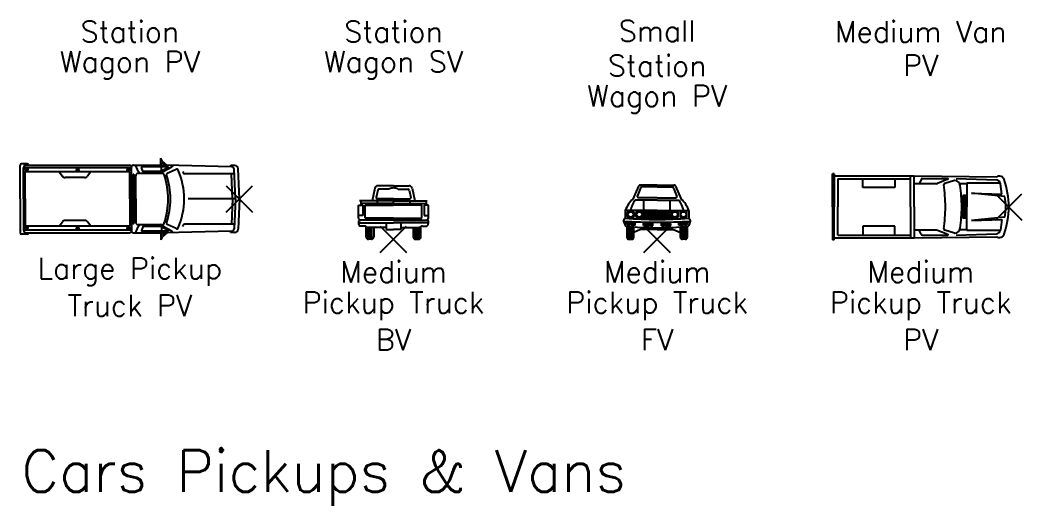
# Model space of a CAD drawing. Header units: inches. Extents: x -87 to 1609, y -1021 to 74.
# Drawn here: x 649 to 1603, y -941 to -478 of the extents above; entities that cross this region are included whole.
import ezdxf
from ezdxf.enums import TextEntityAlignment as Align

# ---------------------------------------------------------------- set-up
doc = ezdxf.new("R2010")
doc.units = ezdxf.units.IN
doc.header["$MEASUREMENT"] = 0
doc.layers.add('Block origin', color=7, linetype='Continuous')
doc.layers.add('Text', color=6, linetype='Continuous')
doc.styles.add('ATTR', font='romans.shx', dxfattribs={"width": 0.8, "height": 1.114828})
doc.styles.add('blk_label', font='romans.shx')

# ---------------------------------------------------------------- blocks, each defined once
blk = doc.blocks.new('Medium Pickup Truck PV')
at = {"linetype": 'Continuous'}
for p, q in [((-168, 0), (-168, 31.32)), ((-166.21, 31.32), (-168, 31.32)), ((-166.21, 31.32), (-166.21, 0)), ((-166.21, 29.45), (-90.13, 29.45)), ((-93.68, 0), (-93.68, 29.45)), ((-90.13, 29.45), (-11.52, 28.7)), ((-90.09, 0), (-90.09, 29.45)), ((-162.78, 26.83), (-162.78, 0)), ((-162.78, 26.83), (-93.68, 26.83)), ((-139.16, 18.47), (-139.16, 26.83)), ((-108.68, 26.83), (-108.68, 18.47)), ((-69.63, 22.08), (-90.09, 22.08)), ((-83.45, 26.15), (-85.28, 22.08)), ((-82.29, 26.9), (-58.12, 26.9)), ((-58, 26.26), (-67.89, 22.41)), ((-51.78, 25.09), (-60.96, 22.37)), ((-50.12, 27.13), (-11.85, 25.61)), ((-39.91, 21.87), (-46.72, 21.87)), ((-8, 22.44), (-39.91, 22.44)), ((-39.91, 22.44), (-39.91, 0)), ((-6.56, 12.18), (-7.93, 22.07)), ((-108.68, 18.47), (-139.16, 18.47)), ((-40.81, 10.75), (-43.67, 10.75)), ((-43.67, 10.75), (-43.67, 0)), ((-40.81, 0), (-40.81, 10.75)), ((-3.72, 9.91), (-35.56, 12.96)), ((-35.56, 12.96), (-6.56, 12.18)), ((-168, 0), (-168, -31.32)), ((-166.21, -31.32), (-166.21, 0)), ((-162.78, -26.83), (-162.78, 0)), ((-93.68, 0), (-93.68, -29.45)), ((-90.09, 0), (-90.09, -29.45)), ((-43.67, -10.75), (-43.67, 0)), ((-40.81, 0), (-40.81, -10.75)), ((-39.91, -22.44), (-39.91, 0)), ((-108.68, -18.47), (-139.16, -18.47)), ((-139.16, -18.47), (-139.16, -26.83)), ((-108.68, -26.83), (-108.68, -18.47)), ((-40.81, -10.75), (-43.67, -10.75)), ((-3.72, -9.91), (-35.56, -12.96)), ((-35.56, -12.96), (-6.56, -12.18)), ((-6.56, -12.18), (-7.93, -22.07)), ((-162.78, -26.83), (-93.68, -26.83)), ((-69.63, -22.08), (-90.09, -22.08)), ((-83.45, -26.15), (-85.28, -22.08)), ((-82.29, -26.9), (-58.12, -26.9)), ((-58, -26.26), (-67.89, -22.41)), ((-51.78, -25.09), (-60.96, -22.37)), ((-50.12, -27.13), (-11.85, -25.61)), ((-39.91, -21.87), (-46.72, -21.87)), ((-8, -22.44), (-39.91, -22.44)), ((-166.21, -31.32), (-168, -31.32)), ((-166.21, -29.45), (-90.13, -29.45)), ((-90.13, -29.45), (-11.52, -28.7))]:
    blk.add_line(p, q, dxfattribs=at)
for centre, radius, start, end in [((-9.11, 24.34), 4.98, 19.25335, 118.91165), ((-82.29, 25.62), 1.27, 89.99999, 155.73447), ((-69.63, 26.86), 4.78, 270, 291.29067), ((-60.6, 21.15), 1.27, 106.52429, 188.09628), ((-209.26, 0), 148.88, 360, 8.09629), ((-58.12, 26.57), 0.327, 291.29067, 89.99999), ((-51.42, 23.87), 1.27, 84.68764, 106.52429), ((-51.82, 19.56), 5.6, 7.99597, 84.68764), ((-191.08, 0), 146.23, 360, 7.99597), ((-12.01, 21.5), 4.12, 7.91818, 87.73004), ((-78.78, 0), 78.78, 360, 19.25335), ((-55.49, 0), 52.71, 360, 10.83134), ((-78.78, 0), 78.78, 340.74665, 360), ((-55.49, 0), 52.71, 349.16866, 360), ((-209.26, 0), 148.88, 351.90371, 360), ((-191.08, 0), 146.23, 352.00403, 360), ((-82.29, -25.62), 1.27, 204.26554, 270), ((-69.63, -26.86), 4.78, 68.70933, 89.99999), ((-60.6, -21.15), 1.27, 171.90372, 253.47572), ((-58.12, -26.57), 0.327, 270, 68.70933), ((-51.42, -23.87), 1.27, 253.47572, 275.31235), ((-51.82, -19.56), 5.6, 275.31235, 352.00403), ((-12.01, -21.5), 4.12, 272.26996, 352.08182), ((-9.11, -24.34), 4.98, 241.08835, 340.74665)]:
    blk.add_arc(centre, radius, start, end, dxfattribs=at)
for points in [[(-40.81, 0), (-43.67, 0), (-40.81, 10.75), (-43.67, 10.75)], [(-40.81, 0), (-43.67, 0), (-40.81, -10.75), (-43.67, -10.75)]]:
    blk.add_solid(points, dxfattribs=at)
at = {"style": 'ATTR', "width": 0.8, "flags": 9}
blk.add_attdef('ESTCODE', (0, 0), '', height=0.0353, dxfattribs=at)
blk = doc.blocks.new('Medium Pickup Truck FV')
at = {"linetype": 'Continuous'}
for p, q in [((-17.55, 50.62), (-23.06, 38.34)), ((-15.75, 48.86), (-18.9, 40.92)), ((0, 51.75), (-15.8, 51.75)), ((0, 49.91), (-14.21, 49.91)), ((0, 51.75), (15.8, 51.75)), ((0, 49.91), (14.21, 49.91)), ((15.75, 48.86), (18.9, 40.92)), ((17.55, 50.62), (23.06, 38.34)), ((0, 39.68), (-18.06, 39.68)), ((0, 39.68), (18.06, 39.68)), ((0, 37.22), (-20.94, 37.22)), ((-12.61, 27.53), (-12.61, 37.22)), ((0, 37.22), (20.94, 37.22)), ((12.61, 27.53), (12.61, 37.22)), ((-30.25, 20.03), (-31.52, 18.56)), ((0, 27.53), (-30.25, 27.53)), ((-30.25, 27.53), (-30.25, 20.03)), ((-28.44, 22.04), (-28.44, 25.36)), ((-26.83, 26.96), (-23.51, 26.96)), ((-23.51, 20.44), (-26.83, 20.44)), ((-21.91, 25.36), (-21.91, 22.04)), ((-20.17, 22.04), (-20.17, 25.36)), ((-18.98, 25.27), (-20.17, 25.27)), ((-19.45, 24.26), (-20.17, 24.26)), ((-19.47, 23.25), (-20.17, 23.25)), ((-19.06, 22.24), (-20.17, 22.24)), ((-17.73, 21.23), (-19.95, 21.23)), ((-17.21, 26.29), (-19.88, 26.29)), ((-18.57, 26.96), (0, 26.96)), ((0, 20.44), (-18.57, 20.44)), ((0, 26.29), (-16.61, 26.29)), ((0, 21.23), (-16.09, 21.23)), ((0, 25.27), (-14.83, 25.27)), ((0, 22.24), (-14.75, 22.24)), ((0, 24.26), (-14.36, 24.26)), ((0, 23.25), (-14.34, 23.25)), ((0, 27.53), (30.25, 27.53)), ((18.57, 26.96), (0, 26.96)), ((0, 26.29), (16.61, 26.29)), ((0, 25.27), (14.83, 25.27)), ((0, 24.26), (14.36, 24.26)), ((0, 23.25), (14.34, 23.25)), ((0, 22.24), (14.75, 22.24)), ((0, 21.23), (16.09, 21.23)), ((0, 20.44), (18.57, 20.44)), ((17.21, 26.29), (19.88, 26.29)), ((17.73, 21.23), (19.95, 21.23)), ((18.98, 25.27), (20.17, 25.27)), ((19.06, 22.24), (20.17, 22.24)), ((19.45, 24.26), (20.17, 24.26)), ((19.47, 23.25), (20.17, 23.25)), ((20.17, 22.04), (20.17, 25.36)), ((21.91, 25.36), (21.91, 22.04)), ((26.83, 26.96), (23.51, 26.96)), ((23.51, 20.44), (26.83, 20.44)), ((28.44, 22.04), (28.44, 25.36)), ((30.25, 27.53), (30.25, 20.03)), ((30.25, 20.03), (31.52, 18.56)), ((-28.81, 14.25), (-30.22, 17.22)), ((-28.69, 12.35), (-28.69, 1.88)), ((-27.1, 0.02), (-27.1, 12.2)), ((-25.48, 0), (-25.48, 12.07)), ((-23.87, 0.02), (-23.87, 11.94)), ((-22.28, 1.88), (-22.28, 11.82)), ((-20.76, 13.6), (-20.64, 16.77)), ((-12.99, 13.17), (-12.91, 16.52)), ((-4.2, 12.91), (-4.18, 16.38)), ((4.2, 12.91), (4.18, 16.38)), ((12.99, 13.17), (12.91, 16.52)), ((20.76, 13.6), (20.64, 16.77)), ((22.28, 1.88), (22.28, 11.82)), ((23.87, 0.02), (23.87, 11.94)), ((25.48, 0), (25.48, 12.07)), ((27.1, 0.02), (27.1, 12.2)), ((28.69, 12.35), (28.69, 1.88)), ((28.81, 14.25), (30.22, 17.22)), ((-26.81, 0), (-24.15, 0)), ((-15.66, 9.19), (-22.28, 6.33)), ((0, 9.19), (-15.66, 9.19)), ((0, 9.19), (15.66, 9.19)), ((15.66, 9.19), (22.28, 6.33)), ((26.81, 0), (24.15, 0))]:
    blk.add_line(p, q, dxfattribs=at)
for centre in [(-25.17, 23.7), (-16.91, 23.7), (16.91, 23.7), (25.17, 23.7)]:
    blk.add_circle(centre, 2.6, dxfattribs=at)
for centre, radius, start, end in [((-15.8, 49.84), 1.91, 90, 155.81962), ((-14.21, 48.25), 1.66, 90, 158.37709), ((14.21, 48.25), 1.66, 21.62291, 90), ((15.8, 49.84), 1.91, 24.18038, 90), ((-2.64, 16.97), 29.56, 133.6981, 159.07334), ((-18.06, 40.58), 0.901, 158.37709, 270), ((18.06, 40.58), 0.901, 270, 21.62291), ((2.64, 16.97), 29.56, 20.92665, 46.3019), ((0.89, 21.43), 26.95, 144.11105, 166.91155), ((-0.89, 21.43), 26.95, 13.08846, 35.88895), ((0, 434.63), 415.7, 265.82689, 270), ((-26.83, 25.36), 1.6, 90, 180.00001), ((-26.83, 22.04), 1.6, 180.00001, 270), ((-23.51, 25.36), 1.6, 0, 90), ((-23.51, 22.04), 1.6, 270, 0), ((-18.57, 25.36), 1.6, 90, 180.00001), ((-18.57, 22.04), 1.6, 180.00001, 270), ((0, 434.63), 415.7, 270, 274.17311), ((18.57, 25.36), 1.6, 0, 90), ((18.57, 22.04), 1.6, 270, 0), ((23.51, 25.36), 1.6, 90, 180.00001), ((23.51, 22.04), 1.6, 180.00001, 270), ((26.83, 25.36), 1.6, 0, 90), ((26.83, 22.04), 1.6, 270, 0), ((-30.38, 17.57), 1.51, 139.17318, 189.46312), ((0, 548.22), 531.86, 266.56442, 270), ((-21.35, 19.08), 10.67, 189.46312, 218.4078), ((0, 319.16), 308.15, 264.46757, 270), ((0.24, 321.03), 308.15, 264.59142, 266.09321), ((0.24, 321.03), 308.15, 267.54053, 269.1747), ((0, 548.22), 531.86, 270, 273.43559), ((0, 319.16), 308.15, 270, 275.53243), ((-0.24, 321.03), 308.15, 270.82531, 272.45947), ((-0.24, 321.03), 308.15, 273.90679, 275.40855), ((21.35, 19.08), 10.67, 321.59219, 350.53686), ((30.38, 17.57), 1.51, 350.53686, 40.82682), ((-26.81, 1.88), 1.88, 180.00001, 270), ((-24.15, 1.88), 1.88, 270, 0), ((24.15, 1.88), 1.88, 180.00001, 270), ((26.81, 1.88), 1.88, 270, 0)]:
    blk.add_arc(centre, radius, start, end, dxfattribs=at)
for points in [[(-20.76, 13.6), (-28.81, 14.25), (-20.64, 16.77), (-30.22, 17.22)], [(-4.18, 16.38), (-12.91, 16.52), (-4.2, 12.91), (-12.99, 13.17)], [(4.18, 16.38), (12.91, 16.52), (4.2, 12.91), (12.99, 13.17)], [(20.76, 13.6), (28.81, 14.25), (20.64, 16.77), (30.22, 17.22)]]:
    blk.add_solid(points, dxfattribs=at)
at = {"style": 'ATTR', "width": 0.8, "flags": 9}
blk.add_attdef('ESTCODE', (0, 0), '', height=0.0127, dxfattribs=at)
blk = doc.blocks.new('Medium Pickup Truck BV')
at = {"linetype": 'Continuous'}
for p, q in [((-17.69, 48.66), (-20.41, 36.6)), ((0, 50.9), (-14.88, 50.9)), ((0, 50.9), (14.88, 50.9)), ((17.69, 48.66), (20.41, 36.6)), ((-14.92, 46.77), (-16.48, 39.84)), ((0, 38.44), (-15.36, 38.44)), ((-4.44, 47.67), (-13.8, 47.67)), ((0, 38.44), (15.36, 38.44)), ((4.44, 47.67), (13.8, 47.67)), ((14.92, 46.77), (16.48, 39.84)), ((-33.33, 20.3), (-33.33, 32.33)), ((-33.33, 32.33), (-29.16, 32.33)), ((0, 36.6), (-32.2, 36.6)), ((-31.02, 36.6), (-31.02, 32.33)), ((0, 34.01), (-31.02, 34.01)), ((-29.16, 32.33), (-29.16, 22.5)), ((-27.04, 32.42), (0, 32.42)), ((-27.04, 20.02), (-27.04, 32.42)), ((-15.51, 36.6), (-15.51, 34.01)), ((0, 36.6), (32.2, 36.6)), ((0, 34.01), (0, 36.6)), ((0, 34.01), (31.02, 34.01)), ((27.04, 32.42), (0, 32.42)), ((15.51, 36.6), (15.51, 34.01)), ((27.04, 20.02), (27.04, 32.42)), ((29.16, 32.33), (29.16, 22.5)), ((33.33, 32.33), (29.16, 32.33)), ((31.02, 36.6), (31.02, 32.33)), ((33.33, 20.3), (33.33, 32.33)), ((-29.16, 22.5), (-33.33, 22.5)), ((0, 20.02), (-27.04, 20.02)), ((0, 20.02), (27.04, 20.02)), ((29.16, 22.5), (33.33, 22.5)), ((-33.38, 15.76), (0, 15.76)), ((-27.64, 12.53), (-31.66, 12.53)), ((0, 18.16), (-31.59, 18.16)), ((-25.23, 11.59), (-26.35, 12.21)), ((-26.14, 2.21), (-26.14, 12.09)), ((-24.3, 0.03), (-24.3, 11.29)), ((-6.87, 11.27), (-23.95, 11.27)), ((-22.47, 0), (-22.47, 11.27)), ((-20.64, 0.03), (-20.64, 11.27)), ((-18.81, 11.27), (-18.81, 2.21)), ((-6.87, 15.76), (-6.87, 9.32)), ((0, 18.16), (31.59, 18.16)), ((33.38, 15.76), (0, 15.76)), ((6.87, 15.76), (6.87, 9.32)), ((6.87, 11.27), (23.95, 11.27)), ((18.81, 11.27), (18.81, 2.21)), ((20.64, 0.03), (20.64, 11.27)), ((22.47, 0), (22.47, 11.27)), ((24.3, 0.03), (24.3, 11.29)), ((25.23, 11.59), (26.35, 12.21)), ((26.14, 2.21), (26.14, 12.09)), ((27.64, 12.53), (31.66, 12.53)), ((-21.02, 0), (-23.92, 0)), ((-6.87, 9.32), (0, 9.32)), ((6.87, 9.32), (0, 9.32)), ((21.02, 0), (23.92, 0))]:
    blk.add_line(p, q, dxfattribs=at)
for centre, radius, start, end in [((-14.88, 48.03), 2.88, 90, 167.27054), ((0, 40.18), 8.71, 90, 120.64044), ((0, 40.18), 8.71, 59.35955, 90), ((14.88, 48.03), 2.88, 12.72946, 90), ((-15.36, 39.59), 1.15, 167.27054, 270), ((-13.8, 46.52), 1.15, 90, 167.27054), ((13.8, 46.52), 1.15, 12.72946, 90), ((15.36, 39.59), 1.15, 270, 12.72946), ((-31.18, 20.3), 2.14, 180.00001, 270), ((31.18, 20.3), 2.14, 270, 0), ((-31.59, 16.34), 1.82, 90, 178.98158), ((-27.01, 16.26), 6.39, 178.98158, 210.40168), ((-31.66, 13.53), 0.997, 210.40168, 270), ((-27.64, 9.84), 2.69, 61.39951, 90), ((-23.95, 13.96), 2.69, 241.39951, 270), ((23.95, 13.96), 2.69, 270, 298.60049), ((27.64, 9.84), 2.69, 90, 118.6005), ((31.59, 16.34), 1.82, 1.01842, 90), ((31.66, 13.53), 0.997, 270, 329.59832), ((27.01, 16.26), 6.39, 329.59832, 1.01842), ((-23.92, 2.21), 2.21, 180.00001, 270), ((-21.02, 2.21), 2.21, 270, 0), ((21.02, 2.21), 2.21, 180.00001, 270), ((23.92, 2.21), 2.21, 270, 0)]:
    blk.add_arc(centre, radius, start, end, dxfattribs=at)
at = {"style": 'ATTR', "width": 0.8, "flags": 9}
blk.add_attdef('ESTCODE', (0, 0), '', height=0.0134, dxfattribs=at)
blk = doc.blocks.new('Large Pickup Truck PV')
at = {"linetype": 'Continuous'}
for p, q in [((-74.86, 33.17), (-74.86, 38.8)), ((-73.27, 35.78), (-74.86, 38.8)), ((-209, 0), (-209, 32.07)), ((-202.16, 33.46), (-207.61, 33.46)), ((-205.66, 0), (-205.66, 29.84)), ((-102.83, 29.6), (-205.66, 29.6)), ((-203.94, 28.93), (-201.67, 28.93)), ((-203.94, 27.81), (-203.94, 28.93)), ((-203.35, 32.15), (-104.68, 32.15)), ((-201.67, 28.93), (-201.67, 27.81)), ((-200.95, 32.75), (-200.61, 32.15)), ((-153.1, 28.93), (-155.38, 28.93)), ((-155.38, 28.93), (-155.38, 27.81)), ((-153.1, 27.81), (-153.1, 28.93)), ((-104.54, 28.93), (-106.82, 28.93)), ((-106.82, 28.93), (-106.82, 27.81)), ((-104.54, 27.81), (-104.54, 28.93)), ((-102.83, 0), (-102.83, 30.29)), ((-100.97, 32.29), (-70.39, 32.29)), ((-92.19, 26.49), (-93.25, 30.12)), ((-68.15, 30.61), (-92.88, 30.61)), ((-67.99, 30.03), (-74.92, 26.19)), ((-73.49, 34.76), (-74.86, 33.17)), ((-74.12, 26.64), (-74.12, 30.61)), ((-70.52, 32.29), (-73.49, 34.76)), ((-69.04, 32.26), (-73.27, 35.78)), ((-7.61, 30.77), (-70.39, 32.29)), ((-8.7, 31.47), (-9.36, 30.81)), ((-4.41, 31.78), (-7.96, 31.78)), ((0, 0), (-1.24, 28.74)), ((-104.45, 26.02), (-205.66, 26.02)), ((-204.04, 0), (-204.04, 26.02)), ((-203.94, 27.81), (-203.94, 26.68)), ((-203.94, 26.68), (-201.67, 26.68)), ((-201.67, 26.68), (-201.67, 27.81)), ((-171.78, 26.02), (-168.62, 21.7)), ((-147.52, 20.35), (-165.97, 20.35)), ((-155.38, 26.68), (-155.38, 27.81)), ((-153.1, 26.68), (-155.38, 26.68)), ((-153.1, 27.81), (-153.1, 26.68)), ((-141.71, 26.02), (-144.86, 21.7)), ((-106.82, 26.68), (-106.82, 27.81)), ((-104.54, 26.68), (-106.82, 26.68)), ((-104.54, 27.81), (-104.54, 26.68)), ((-104.45, 0), (-104.45, 26.02)), ((-101.37, 0), (-101.37, 22.88)), ((-100.64, 23.2), (-100.39, 22.97)), ((-100.16, 0), (-100.16, 22.43)), ((-98.86, 0), (-98.86, 22.14)), ((-96.54, 24.46), (-73.35, 24.46)), ((-75.32, 26.09), (-91.65, 26.09)), ((-60.42, 28.25), (-68.96, 24.41)), ((-53.85, 26.25), (-53.58, 25.22)), ((-4.95, 24.11), (-52.15, 24.11)), ((-6.61, 0), (-7.65, 24.11)), ((-3.91, 0), (-5.13, 28.34)), ((-209, 0), (-209, -32.07)), ((-205.66, 0), (-205.66, -29.84)), ((-204.04, 0), (-204.04, -26.02)), ((-104.45, 0), (-104.45, -26.02)), ((-102.83, 0), (-102.83, -30.29)), ((-101.37, 0), (-101.37, -22.88)), ((-100.16, 0), (-100.16, -22.43)), ((-98.86, 0), (-98.86, -22.14)), ((-3.91, 0), (-48.87, 0)), ((-6.61, 0), (-7.65, -24.11)), ((-3.91, 0), (-5.13, -28.34)), ((0, 0), (-1.24, -28.74)), ((-104.45, -26.02), (-205.66, -26.02)), ((-203.94, -26.68), (-201.67, -26.68)), ((-203.94, -27.81), (-203.94, -26.68)), ((-203.94, -27.81), (-203.94, -28.93)), ((-201.67, -26.68), (-201.67, -27.81)), ((-201.67, -28.93), (-201.67, -27.81)), ((-171.78, -26.02), (-168.62, -21.7)), ((-147.52, -20.35), (-165.97, -20.35)), ((-155.38, -26.68), (-155.38, -27.81)), ((-153.1, -26.68), (-155.38, -26.68)), ((-155.38, -28.93), (-155.38, -27.81)), ((-153.1, -27.81), (-153.1, -26.68)), ((-153.1, -27.81), (-153.1, -28.93)), ((-141.71, -26.02), (-144.86, -21.7)), ((-106.82, -26.68), (-106.82, -27.81)), ((-104.54, -26.68), (-106.82, -26.68)), ((-106.82, -28.93), (-106.82, -27.81)), ((-104.54, -27.81), (-104.54, -26.68)), ((-104.54, -27.81), (-104.54, -28.93)), ((-100.64, -23.2), (-100.39, -22.97)), ((-96.54, -24.46), (-73.35, -24.46)), ((-92.19, -26.49), (-93.25, -30.12)), ((-75.32, -26.09), (-91.65, -26.09)), ((-67.99, -30.03), (-74.92, -26.19)), ((-74.12, -26.64), (-74.12, -30.61)), ((-60.42, -28.25), (-68.96, -24.41)), ((-53.85, -26.25), (-53.58, -25.22)), ((-4.95, -24.11), (-52.15, -24.11)), ((-202.16, -33.46), (-207.61, -33.46)), ((-102.83, -29.6), (-205.66, -29.6)), ((-203.94, -28.93), (-201.67, -28.93)), ((-203.35, -32.15), (-104.68, -32.15)), ((-200.95, -32.75), (-200.61, -32.15)), ((-153.1, -28.93), (-155.38, -28.93)), ((-104.54, -28.93), (-106.82, -28.93)), ((-100.97, -32.29), (-70.39, -32.29)), ((-68.15, -30.61), (-92.88, -30.61)), ((-73.49, -34.76), (-74.86, -33.17)), ((-74.86, -33.17), (-74.86, -38.8)), ((-73.27, -35.78), (-74.86, -38.8)), ((-70.52, -32.29), (-73.49, -34.76)), ((-69.04, -32.26), (-73.27, -35.78)), ((-7.61, -30.77), (-70.39, -32.29)), ((-8.7, -31.47), (-9.36, -30.81)), ((-4.41, -31.78), (-7.96, -31.78))]:
    blk.add_line(p, q, dxfattribs=at)
for centre, radius, start, end in [((-207.61, 32.07), 1.39, 90, 180), ((-203.35, 29.84), 2.31, 90, 180), ((-202.16, 32.07), 1.39, 29.49725, 90), ((-104.68, 30.29), 1.86, 359.99999, 90), ((-100.97, 30.43), 1.86, 90, 180), ((-67.44, 45.61), 34.68, 202.59256, 217.58182), ((-92.88, 30.23), 0.385, 90, 196.32026), ((-131.59, 135.86), 124.61, 296.62055, 303.62319), ((-68.15, 30.3), 0.313, 298.96965, 90), ((-7.96, 30.73), 1.05, 90, 135.08183), ((-7.67, 28.23), 2.54, 2.46834, 88.61396), ((-4.41, 28.6), 3.18, 2.46834, 90), ((-165.97, 23.64), 3.29, 216.13803, 270), ((-147.52, 23.64), 3.29, 270, 323.86197), ((-100.94, 22.88), 0.434, 47.13296, 180), ((-100.89, 22.43), 0.732, 359.99999, 47.13296), ((-96.54, 22.14), 2.33, 90, 180), ((-91.65, 26.65), 0.562, 196.32026, 270), ((-75.32, 26.92), 0.831, 270, 298.96965), ((-73.35, 22.61), 1.85, 18.13081, 90), ((-141.3, 0.36), 73.35, 359.71579, 18.13081), ((-68.47, 23.32), 1.2, 114.24031, 199.5799), ((-134.01, 0), 68.37, 359.99999, 19.57989), ((-59.81, 26.89), 1.49, 23.85494, 114.24031), ((-120.63, 0), 67.99, 359.99999, 23.85494), ((-52.15, 25.59), 1.48, 194.56321, 270), ((-141.3, -0.36), 73.35, 341.86919, 0.28421), ((-134.01, 0), 68.37, 340.42011, 359.99999), ((-120.63, 0), 67.99, 336.14507, 359.99999), ((-165.97, -23.64), 3.29, 90, 143.86197), ((-147.52, -23.64), 3.29, 36.13802, 90), ((-100.94, -22.88), 0.434, 180, 312.86705), ((-100.89, -22.43), 0.732, 312.86705, 359.99999), ((-67.44, -45.61), 34.68, 142.41819, 157.40744), ((-96.54, -22.14), 2.33, 180, 270), ((-91.65, -26.65), 0.562, 90, 163.67973), ((-131.59, -135.86), 124.61, 56.37681, 63.37946), ((-75.32, -26.92), 0.831, 61.03036, 90), ((-73.35, -22.61), 1.85, 270, 341.86919), ((-68.47, -23.32), 1.2, 160.42011, 245.75969), ((-59.81, -26.89), 1.49, 245.75969, 336.14507), ((-52.15, -25.59), 1.48, 90, 165.43679), ((-7.67, -28.23), 2.54, 271.38604, 357.53165), ((-207.61, -32.07), 1.39, 180, 270), ((-203.35, -29.84), 2.31, 180, 270), ((-202.16, -32.07), 1.39, 270, 330.50276), ((-104.68, -30.29), 1.86, 270, 359.99999), ((-100.97, -30.43), 1.86, 179.99999, 270), ((-92.88, -30.23), 0.385, 163.67973, 270), ((-68.15, -30.3), 0.313, 270, 61.03036), ((-7.96, -30.73), 1.05, 224.91816, 270), ((-4.41, -28.6), 3.18, 270, 357.53165)]:
    blk.add_arc(centre, radius, start, end, dxfattribs=at)
for points in [[(-203.94, 28.93), (-203.94, 26.68), (-201.67, 28.93), (-201.67, 26.68)], [(-153.1, 28.93), (-153.1, 26.68), (-155.38, 28.93), (-155.38, 26.68)], [(-104.54, 28.93), (-104.54, 26.68), (-106.82, 28.93), (-106.82, 26.68)], [(-203.94, -28.93), (-203.94, -26.68), (-201.67, -28.93), (-201.67, -26.68)], [(-153.1, -28.93), (-153.1, -26.68), (-155.38, -28.93), (-155.38, -26.68)], [(-104.54, -28.93), (-104.54, -26.68), (-106.82, -28.93), (-106.82, -26.68)]]:
    blk.add_solid(points, dxfattribs=at)
at = {"style": 'ATTR', "width": 0.8, "flags": 9}
blk.add_attdef('ESTCODE', (0, 0), '', height=0.0439, dxfattribs=at)

msp = doc.modelspace()

# ---------------------------------------------------------------- linework, layer by layer
at = {"layer": 'Block origin', "color": 1}
for p, q in [((845.05, -660.64), (870.16, -635.53)), ((845.05, -635.53), (870.16, -660.64)), ((1577.8, -668.13), (1602.9, -643.02)), ((1577.8, -643.02), (1602.9, -668.13)), ((991.74, -698.98), (1016.85, -673.87)), ((991.74, -673.87), (1016.85, -698.98)), ((1242.82, -699.05), (1267.92, -673.94)), ((1242.82, -673.94), (1267.92, -699.05))]:
    msp.add_line(p, q, dxfattribs=at)

# ---------------------------------------------------------------- block references
for name, p in [('Large Pickup Truck PV', (857.61, -648.08)), ('Medium Pickup Truck PV', (1590.35, -655.57)), ('Medium Pickup Truck BV', (1004.29, -686.43)), ('Medium Pickup Truck FV', (1255.37, -686.5))]:
    msp.add_blockref(name, p)

# ---------------------------------------------------------------- texts
at = {"layer": 'Text', "style": 'blk_label'}
for s, height, p in [('Station', 20.086, (753.22, -488.06)), ('Station', 20.086, (1004.29, -488.06)), ('Small', 20.086, (1255.37, -488.06)), ('Medium Van', 20.086, (1506.44, -488.06)), ('Wagon PV', 20.086, (753.22, -520.59)), ('Wagon SV', 20.086, (1004.29, -520.59)), ('Station', 20.086, (1255.37, -520.59)), ('PV', 20.086, (1506.44, -520.59)), ('Wagon PV', 20.086, (1255.37, -553.13)), ('Large Pickup', 20.0859, (753.22, -717.02)), ('Medium', 20.086, (1004.29, -717.02)), ('Medium', 20.086, (1255.37, -717.02)), ('Medium', 20.086, (1506.44, -717.02)), ('Truck PV', 20.086, (753.22, -749.56)), ('Pickup Truck', 20.0859, (1004.29, -749.56)), ('Pickup Truck', 20.0859, (1255.37, -749.56)), ('Pickup Truck', 20.0859, (1506.44, -749.56)), ('BV', 20.086, (1004.29, -782.1)), ('FV', 20.086, (1255.37, -782.1)), ('PV', 20.086, (1506.44, -782.1)), ('Cars Pickups & Vans', 40, (937.9, -913))]:
    msp.add_text(s, height=height, dxfattribs=at).set_placement(p, align=Align.MIDDLE)

doc.saveas('drawing.dxf')
